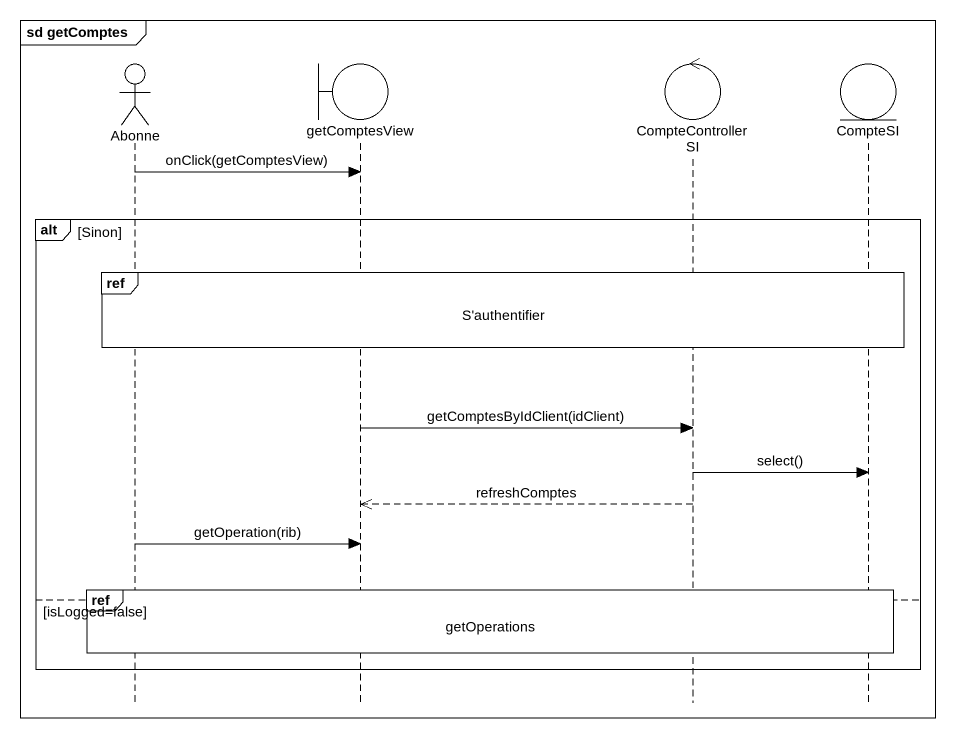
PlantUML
@startuml
mainframe sd getComptes
hide footbox
actor Abonne
boundary getComptesView
control CompteControllerSI
entity CompteSI

Abonne -> getComptesView : onClick(getComptesView)
alt Sinon
  ref over Abonne, getComptesView, CompteControllerSI, CompteSI : S'authentifier
  getComptesView -> CompteControllerSI : getComptesByIdClient(idClient)
  CompteControllerSI -> CompteSI : select()
  CompteControllerSI -->> getComptesView : refreshComptes
  Abonne -> getComptesView : getOperation(rib)
  ref over Abonne, getComptesView, CompteControllerSI, CompteSI : getOperations
else isLogged=false
end
@enduml
